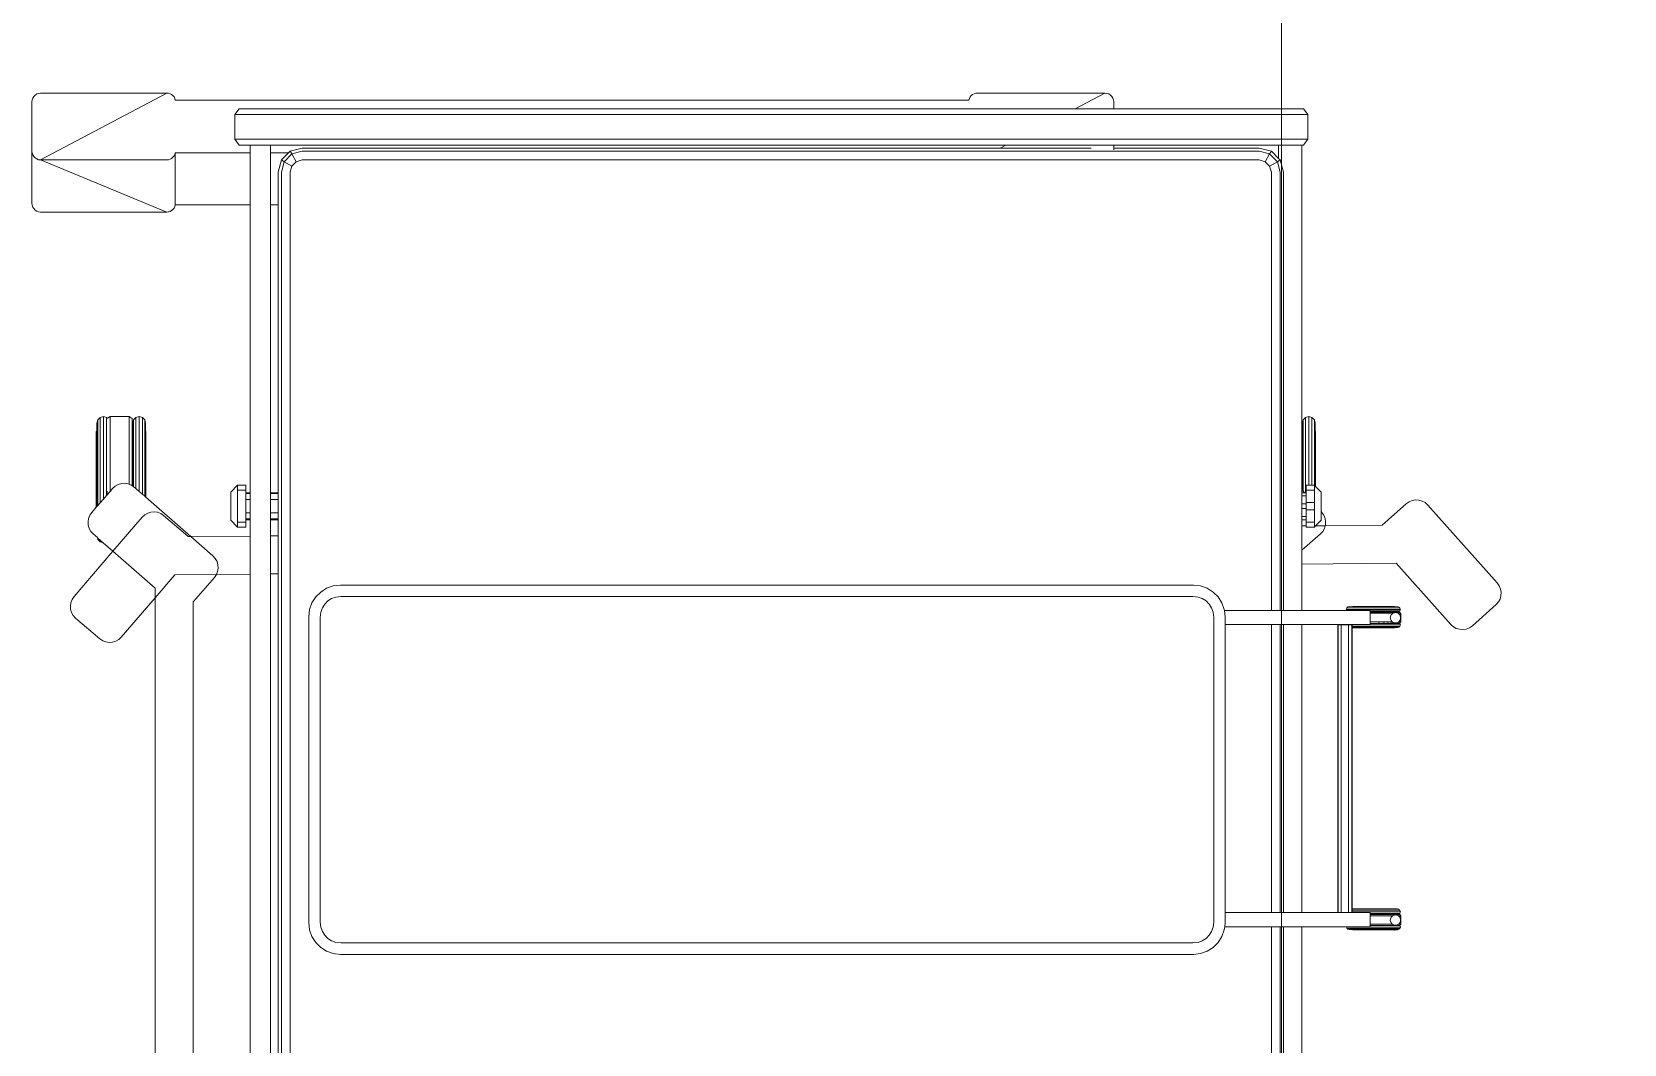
# Model space of a CAD drawing. Header units: millimetres. Extents: x -280308 to 6402717, y -14 to 2073074.
# Drawn here: x -18274 to -16678, y 408285 to 409300 of the extents above; entities that cross this region are included whole.
import ezdxf
from ezdxf.enums import TextEntityAlignment as Align

# ---------------------------------------------------------------- set-up
doc = ezdxf.new("R2010")
doc.units = ezdxf.units.MM
doc.linetypes.add('I02_HIDDEN', pattern=[6, 4, -2])
doc.layers.get('0').update_dxf_attribs({"lineweight": 0})
for name, color, linetype, lineweight in [('A-FURN-EQPM', 177, 'Continuous', 0), ('A-Z22-T-Anno_Text', 152, 'Continuous', 9), ('A-Z774-E-Hidden', 142, 'I02_HIDDEN', 0)]:
    doc.layers.add(name, color=color, linetype=linetype, lineweight=lineweight)
doc.styles.add('TGF_A', font='arial.ttf')

# ---------------------------------------------------------------- blocks, each defined once
blk = doc.blocks.new('A$C872eac23')
at = {"color": 0, "linetype": 'ByBlock', "lineweight": -2}
for p, q in [((-0.4909, -2.1111), (-0.4909, -0.0817)), ((-0.4821, -2.1111), (-0.4821, -0.0817)), ((0.5013, -0.0817), (0.5013, -1.3546)), ((0.5101, -0.0817), (0.5101, -1.3546)), ((0.5133, -0.0817), (0.5133, -1.3546)), ((-0.5224, -0.4326), (-0.5224, -1.7081)), ((-0.5019, -0.4326), (-0.5019, -1.7083)), ((-0.4941, -0.4326), (-0.4941, -1.7084)), ((-0.6176, -0.543), (-0.6176, -1.6843)), ((0.5317, -1.3546), (0.5317, -1.1233)), ((-0.5795, -1.2092), (-0.5795, -1.6803)), ((-0.4603, -1.3447), (-0.4566, -1.3388)), ((-0.4566, -1.3388), (-0.4516, -1.3338)), ((-0.4516, -1.3338), (-0.4457, -1.3301)), ((-0.4457, -1.3301), (-0.439, -1.3277)), ((-0.4406, -1.3405), (-0.4444, -1.3429)), ((-0.4364, -1.3389), (-0.4406, -1.3405)), ((-0.439, -1.3277), (-0.4317, -1.3268)), ((-0.431, -1.3383), (-0.4364, -1.3389)), ((-0.4317, -1.3268), (0.4231, -1.3268)), ((0.4225, -1.3383), (-0.431, -1.3383)), ((0.4278, -1.3389), (0.4225, -1.3383)), ((0.4231, -1.3268), (0.4304, -1.3277)), ((0.432, -1.3405), (0.4278, -1.3389)), ((0.4304, -1.3277), (0.4371, -1.3301)), ((0.4358, -1.3429), (0.432, -1.3405)), ((0.4371, -1.3301), (0.443, -1.3338)), ((0.443, -1.3338), (0.448, -1.3388)), ((0.448, -1.3388), (0.4517, -1.3447)), ((-0.4636, -1.3587), (-0.4627, -1.3514)), ((-0.4627, -1.3514), (-0.4603, -1.3447)), ((-0.4514, -1.354), (-0.4521, -1.3593)), ((-0.4499, -1.3498), (-0.4514, -1.354)), ((-0.4475, -1.346), (-0.4499, -1.3498)), ((-0.4444, -1.3429), (-0.4475, -1.346)), ((0.4389, -1.346), (0.4358, -1.3429)), ((0.4413, -1.3498), (0.4389, -1.346)), ((0.4429, -1.354), (0.4413, -1.3498)), ((0.4435, -1.3593), (0.4429, -1.354)), ((0.4517, -1.3447), (0.4541, -1.3514)), ((0.4545, -1.3546), (0.4541, -1.3514)), ((0.4545, -1.3546), (0.455, -1.3587)), ((0.5013, -1.3546), (0.4545, -1.3546)), ((0.5101, -1.3546), (0.5013, -1.3546)), ((0.5133, -1.3546), (0.5101, -1.3546)), ((0.5317, -1.3546), (0.5133, -1.3546)), ((0.5767, -1.3546), (0.5317, -1.3546)), ((0.577, -1.353), (0.5766, -1.3544)), ((0.5766, -1.3544), (0.5767, -1.3546)), ((0.5821, -1.3544), (0.5766, -1.3544)), ((0.582, -1.3546), (0.5767, -1.3546)), ((0.578, -1.352), (0.577, -1.353)), ((0.577, -1.353), (0.6302, -1.353)), ((0.5781, -1.352), (0.578, -1.352)), ((0.5793, -1.3517), (0.5781, -1.352)), ((0.5781, -1.352), (0.629, -1.352)), ((0.5828, -1.3517), (0.5793, -1.3517)), ((0.582, -1.3546), (0.5821, -1.3544)), ((0.5822, -1.3546), (0.582, -1.3546)), ((0.5821, -1.3544), (0.5822, -1.3544)), ((0.5822, -1.3544), (0.6306, -1.3543)), ((0.5822, -1.3544), (0.5822, -1.3546)), ((0.5822, -1.3546), (0.6005, -1.3546)), ((0.583, -1.3513), (0.5828, -1.3517)), ((0.5828, -1.3517), (0.6247, -1.3516)), ((0.6245, -1.3512), (0.583, -1.3513)), ((0.6005, -1.3546), (0.6005, -1.3557)), ((0.6005, -1.3557), (0.6005, -1.356)), ((0.6005, -1.3557), (0.6302, -1.3557)), ((0.6005, -1.356), (0.6005, -1.3572)), ((0.6085, -1.3559), (0.6099, -1.3559)), ((0.6129, -1.3559), (0.6149, -1.3559)), ((0.617, -1.3559), (0.6191, -1.3559)), ((0.6271, -1.3559), (0.6205, -1.3559)), ((0.6228, -1.357), (0.6237, -1.3565)), ((0.6237, -1.3565), (0.6247, -1.3562)), ((0.6247, -1.3516), (0.6245, -1.3512)), ((0.6247, -1.3516), (0.6277, -1.3516)), ((0.6247, -1.3562), (0.6257, -1.3561)), ((0.6257, -1.3561), (0.6267, -1.3562)), ((0.6257, -1.3561), (0.6257, -1.3561)), ((0.6267, -1.3562), (0.6277, -1.3565)), ((0.6287, -1.3559), (0.6275, -1.3559)), ((0.6277, -1.3516), (0.6278, -1.3516)), ((0.6277, -1.3516), (0.6277, -1.3516)), ((0.6277, -1.3565), (0.6286, -1.357)), ((0.6278, -1.3516), (0.629, -1.352)), ((0.629, -1.352), (0.6292, -1.352)), ((0.6291, -1.3559), (0.6297, -1.3559)), ((0.6292, -1.352), (0.6302, -1.353)), ((0.63, -1.3559), (0.6298, -1.3559)), ((0.6302, -1.3557), (0.63, -1.3559)), ((0.6301, -1.3559), (0.63, -1.3559)), ((0.631, -1.3572), (0.6301, -1.3559)), ((0.6302, -1.353), (0.6306, -1.3543)), ((0.6306, -1.3543), (0.6302, -1.3557)), ((-0.4636, -1.6652), (-0.4636, -1.3587)), ((-0.4521, -1.3593), (-0.4521, -1.6646)), ((0.4435, -1.6646), (0.4435, -1.3593)), ((0.455, -1.3587), (0.455, -1.3687)), ((0.455, -1.6575), (0.455, -1.3687)), ((0.455, -1.3687), (0.5013, -1.3687)), ((0.5013, -1.6575), (0.5013, -1.3687)), ((0.5013, -1.3687), (0.5101, -1.3687)), ((0.5101, -1.6575), (0.5101, -1.3687)), ((0.5101, -1.3687), (0.5133, -1.3687)), ((0.5133, -1.6575), (0.5133, -1.3687)), ((0.5133, -1.3687), (0.5317, -1.3687)), ((0.5317, -1.6575), (0.5317, -1.3687)), ((0.5317, -1.3687), (0.5679, -1.3687)), ((0.5679, -1.3687), (0.5679, -1.6573)), ((0.5679, -1.3687), (0.5683, -1.3687)), ((0.5683, -1.3687), (0.5683, -1.6573)), ((0.5714, -1.3687), (0.5683, -1.3687)), ((0.5714, -1.3687), (0.5714, -1.6573)), ((0.5714, -1.3687), (0.5786, -1.3687)), ((0.5786, -1.3687), (0.5786, -1.6573)), ((0.5786, -1.3687), (0.5818, -1.3687)), ((0.5818, -1.3687), (0.5818, -1.6573)), ((0.5818, -1.3687), (0.5822, -1.3687)), ((0.5822, -1.3697), (0.5822, -1.3687)), ((0.5822, -1.3687), (0.6005, -1.3687)), ((0.5822, -1.3697), (0.6306, -1.3696)), ((0.5822, -1.3711), (0.5822, -1.3697)), ((0.5822, -1.3711), (0.6302, -1.371)), ((0.5822, -1.3721), (0.5822, -1.3711)), ((0.5822, -1.3721), (0.6291, -1.372)), ((0.5822, -1.3724), (0.5822, -1.3721)), ((0.5822, -1.6547), (0.5822, -1.3724)), ((0.5822, -1.3724), (0.583, -1.3724)), ((0.583, -1.3724), (0.583, -1.3725)), ((0.6246, -1.3724), (0.583, -1.3724)), ((0.583, -1.3725), (0.6245, -1.3725)), ((0.6005, -1.3572), (0.6005, -1.3654)), ((0.6189, -1.3572), (0.6005, -1.3572)), ((0.6005, -1.3654), (0.6005, -1.3667)), ((0.6189, -1.3654), (0.6005, -1.3654)), ((0.6005, -1.3667), (0.6005, -1.3669)), ((0.6005, -1.3667), (0.6253, -1.3667)), ((0.6005, -1.3669), (0.6005, -1.3673)), ((0.6005, -1.3669), (0.6253, -1.3669)), ((0.6005, -1.3673), (0.629, -1.3672)), ((0.6005, -1.3673), (0.6005, -1.3683)), ((0.6005, -1.3683), (0.6302, -1.3682)), ((0.6005, -1.3683), (0.6005, -1.3687)), ((0.6189, -1.3572), (0.6227, -1.3571)), ((0.6228, -1.3655), (0.6189, -1.3654)), ((0.6205, -1.3613), (0.6206, -1.3603)), ((0.6206, -1.3623), (0.6205, -1.3613)), ((0.6206, -1.3603), (0.6209, -1.3593)), ((0.6209, -1.3633), (0.6206, -1.3623)), ((0.6209, -1.3593), (0.6214, -1.3584)), ((0.6214, -1.3642), (0.6209, -1.3633)), ((0.6214, -1.3584), (0.622, -1.3576)), ((0.6221, -1.3649), (0.6214, -1.3642)), ((0.622, -1.3576), (0.6227, -1.3571)), ((0.6228, -1.3655), (0.6221, -1.3649)), ((0.6227, -1.3571), (0.6228, -1.357)), ((0.6228, -1.3656), (0.6228, -1.3655)), ((0.6237, -1.3661), (0.6228, -1.3656)), ((0.6247, -1.3663), (0.6237, -1.3661)), ((0.6246, -1.3724), (0.6245, -1.3725)), ((0.6246, -1.3724), (0.6277, -1.3724)), ((0.6257, -1.3664), (0.6247, -1.3663)), ((0.6253, -1.3667), (0.6253, -1.3669)), ((0.6253, -1.3667), (0.6301, -1.3667)), ((0.6253, -1.3669), (0.6278, -1.3669)), ((0.6257, -1.3664), (0.6267, -1.3663)), ((0.6277, -1.3661), (0.6267, -1.3663)), ((0.6286, -1.3656), (0.6277, -1.3661)), ((0.6278, -1.3723), (0.6277, -1.3724)), ((0.6278, -1.3669), (0.629, -1.3672)), ((0.6279, -1.3724), (0.6278, -1.3723)), ((0.6291, -1.372), (0.6279, -1.3724)), ((0.6288, -1.3572), (0.6286, -1.357)), ((0.6286, -1.3656), (0.6289, -1.3654)), ((0.6288, -1.3654), (0.6286, -1.3656)), ((0.6288, -1.3572), (0.6289, -1.3572)), ((0.6288, -1.3572), (0.6293, -1.3576)), ((0.6294, -1.3649), (0.6288, -1.3654)), ((0.6288, -1.3654), (0.6289, -1.3654)), ((0.6289, -1.3572), (0.6293, -1.3576)), ((0.6289, -1.3572), (0.631, -1.3572)), ((0.6289, -1.3654), (0.6304, -1.3654)), ((0.629, -1.3672), (0.6292, -1.3672)), ((0.6291, -1.372), (0.6292, -1.372)), ((0.6292, -1.3672), (0.6302, -1.3682)), ((0.6302, -1.371), (0.6292, -1.372)), ((0.6293, -1.3576), (0.63, -1.3584)), ((0.63, -1.3641), (0.6294, -1.3649)), ((0.6305, -1.3593), (0.63, -1.3584)), ((0.6305, -1.3633), (0.63, -1.3641)), ((0.631, -1.3654), (0.6301, -1.3667)), ((0.6302, -1.3682), (0.6306, -1.3696)), ((0.6306, -1.3696), (0.6302, -1.371)), ((0.631, -1.3654), (0.6304, -1.3654)), ((0.6308, -1.3603), (0.6305, -1.3593)), ((0.6308, -1.3623), (0.6305, -1.3633)), ((0.6309, -1.3613), (0.6308, -1.3603)), ((0.6308, -1.3623), (0.6309, -1.3613)), ((0.631, -1.3572), (0.631, -1.3654)), ((-0.6972, -1.664), (-0.673, -1.6432)), ((-0.673, -1.6432), (-0.6701, -1.6413)), ((-0.6701, -1.6413), (-0.6669, -1.64)), ((-0.6669, -1.64), (-0.6636, -1.6396)), ((-0.6636, -1.6396), (-0.6602, -1.6398)), ((-0.6602, -1.6398), (-0.657, -1.6408)), ((-0.657, -1.6408), (-0.654, -1.6425)), ((-0.654, -1.6425), (-0.6514, -1.6449)), ((-0.6514, -1.6449), (-0.6176, -1.6843)), ((0.455, -1.6575), (0.455, -1.6652)), ((0.5013, -1.6575), (0.455, -1.6575)), ((0.5101, -1.6575), (0.5013, -1.6575)), ((0.5133, -1.6575), (0.5101, -1.6575)), ((0.5317, -1.6575), (0.5133, -1.6575)), ((0.5766, -1.6575), (0.5317, -1.6575)), ((0.5679, -1.6573), (0.5683, -1.6573)), ((0.5714, -1.6573), (0.5683, -1.6573)), ((0.5714, -1.6573), (0.5766, -1.6573)), ((0.5766, -1.6573), (0.5766, -1.6574)), ((0.5766, -1.6573), (0.5786, -1.6573)), ((0.5766, -1.6574), (0.5766, -1.6575)), ((0.5766, -1.6574), (0.5821, -1.6574)), ((0.5821, -1.6575), (0.5766, -1.6575)), ((0.5818, -1.6573), (0.5786, -1.6573)), ((0.5818, -1.6573), (0.5822, -1.6573)), ((0.5821, -1.6575), (0.5821, -1.6574)), ((0.5821, -1.6574), (0.5822, -1.6574)), ((0.5822, -1.6575), (0.5821, -1.6575)), ((0.5822, -1.655), (0.5822, -1.6547)), ((0.5822, -1.6547), (0.5828, -1.6547)), ((0.5822, -1.656), (0.5822, -1.655)), ((0.5822, -1.655), (0.629, -1.655)), ((0.5822, -1.6573), (0.5822, -1.656)), ((0.5822, -1.656), (0.6302, -1.656)), ((0.5822, -1.6574), (0.6306, -1.6573)), ((0.5822, -1.6574), (0.5822, -1.6575)), ((0.5822, -1.6575), (0.6005, -1.6575)), ((0.583, -1.6543), (0.5828, -1.6547)), ((0.5828, -1.6547), (0.6247, -1.6546)), ((0.6245, -1.6542), (0.583, -1.6543)), ((0.6005, -1.6575), (0.6005, -1.6587)), ((0.6005, -1.6587), (0.6005, -1.659)), ((0.6005, -1.6587), (0.6302, -1.6587)), ((0.6005, -1.659), (0.6005, -1.6602)), ((0.6085, -1.659), (0.6099, -1.659)), ((0.6129, -1.659), (0.6149, -1.659)), ((0.617, -1.6589), (0.6191, -1.6589)), ((0.6271, -1.6589), (0.6205, -1.6589)), ((0.6228, -1.66), (0.6237, -1.6595)), ((0.6237, -1.6595), (0.6247, -1.6592)), ((0.6247, -1.6546), (0.6245, -1.6542)), ((0.6247, -1.6546), (0.6277, -1.6546)), ((0.6247, -1.6592), (0.6257, -1.6591)), ((0.6257, -1.6591), (0.6267, -1.6592)), ((0.6257, -1.6591), (0.6257, -1.6591)), ((0.6263, -1.719), (0.6811, -1.6576)), ((0.6267, -1.6592), (0.6277, -1.6595)), ((0.6287, -1.6589), (0.6275, -1.6589)), ((0.6277, -1.6546), (0.6278, -1.6546)), ((0.6277, -1.6546), (0.6277, -1.6546)), ((0.6277, -1.6595), (0.6286, -1.66)), ((0.6278, -1.6546), (0.629, -1.655)), ((0.6292, -1.655), (0.629, -1.655)), ((0.6291, -1.6589), (0.6297, -1.6589)), ((0.6292, -1.655), (0.6302, -1.656)), ((0.63, -1.6589), (0.6298, -1.6589)), ((0.6302, -1.6587), (0.63, -1.6589)), ((0.6301, -1.6589), (0.63, -1.6589)), ((0.631, -1.6602), (0.6301, -1.6589)), ((0.6302, -1.656), (0.6306, -1.6573)), ((0.6306, -1.6573), (0.6302, -1.6587)), ((0.6811, -1.6576), (0.6837, -1.6552)), ((0.6837, -1.6552), (0.6867, -1.6536)), ((0.6867, -1.6536), (0.69, -1.6527)), ((0.69, -1.6527), (0.6933, -1.6525)), ((0.6933, -1.6525), (0.6967, -1.653)), ((0.6967, -1.653), (0.6999, -1.6543)), ((0.6999, -1.6543), (0.7028, -1.6563)), ((0.7028, -1.6563), (0.7265, -1.6775)), ((-0.7025, -1.6761), (-0.7023, -1.6728)), ((-0.7023, -1.6728), (-0.7013, -1.6695)), ((-0.7013, -1.6695), (-0.6996, -1.6665)), ((-0.6996, -1.6665), (-0.6972, -1.664)), ((-0.4627, -1.6725), (-0.4636, -1.6652)), ((-0.4603, -1.6793), (-0.4627, -1.6725)), ((-0.4521, -1.6646), (-0.4514, -1.6699)), ((-0.4514, -1.6699), (-0.4499, -1.6742)), ((-0.4499, -1.6742), (-0.4475, -1.6779)), ((0.4389, -1.6779), (0.4413, -1.6742)), ((0.4413, -1.6742), (0.4429, -1.6699)), ((0.4429, -1.6699), (0.4435, -1.6646)), ((0.4541, -1.6725), (0.4517, -1.6793)), ((0.4541, -1.6725), (0.4542, -1.6716)), ((0.455, -1.6652), (0.4542, -1.6716)), ((0.4542, -1.6716), (0.5013, -1.6716)), ((0.5013, -2.1111), (0.5013, -1.6716)), ((0.5013, -1.6716), (0.5101, -1.6716)), ((0.5101, -2.1111), (0.5101, -1.6716)), ((0.5101, -1.6716), (0.5133, -1.6716)), ((0.5133, -2.1111), (0.5133, -1.6716)), ((0.5133, -1.6716), (0.5317, -1.6716)), ((0.5317, -1.7181), (0.5317, -1.6716)), ((0.5769, -1.6716), (0.5317, -1.6716)), ((0.5769, -1.6716), (0.5766, -1.6727)), ((0.5766, -1.6727), (0.6306, -1.6726)), ((0.5766, -1.6727), (0.577, -1.6741)), ((0.5769, -1.6716), (0.6005, -1.6716)), ((0.577, -1.6741), (0.6302, -1.674)), ((0.577, -1.6741), (0.578, -1.6751)), ((0.5782, -1.6751), (0.578, -1.6751)), ((0.5782, -1.6751), (0.6291, -1.675)), ((0.5782, -1.6751), (0.5794, -1.6754)), ((0.5794, -1.6754), (0.583, -1.6754)), ((0.583, -1.6754), (0.583, -1.6756)), ((0.583, -1.6754), (0.6246, -1.6754)), ((0.583, -1.6756), (0.6245, -1.6755)), ((0.6005, -1.6602), (0.6005, -1.6685)), ((0.6189, -1.6602), (0.6005, -1.6602)), ((0.6189, -1.6684), (0.6005, -1.6685)), ((0.6005, -1.6685), (0.6005, -1.6697)), ((0.6005, -1.6697), (0.6005, -1.6699)), ((0.6005, -1.6697), (0.6253, -1.6697)), ((0.6005, -1.6699), (0.6005, -1.6703)), ((0.6005, -1.6699), (0.6253, -1.6699)), ((0.6005, -1.6703), (0.6005, -1.6713)), ((0.6005, -1.6703), (0.629, -1.6703)), ((0.6005, -1.6713), (0.6005, -1.6716)), ((0.6005, -1.6713), (0.6302, -1.6713)), ((0.6189, -1.6602), (0.6227, -1.6601)), ((0.6228, -1.6685), (0.6189, -1.6684)), ((0.6205, -1.6643), (0.6206, -1.6633)), ((0.6206, -1.6653), (0.6205, -1.6643)), ((0.6206, -1.6633), (0.6209, -1.6623)), ((0.6209, -1.6663), (0.6206, -1.6653)), ((0.6209, -1.6623), (0.6214, -1.6614)), ((0.6214, -1.6672), (0.6209, -1.6663)), ((0.6214, -1.6614), (0.622, -1.6606)), ((0.6221, -1.668), (0.6214, -1.6672)), ((0.622, -1.6606), (0.6227, -1.6601)), ((0.6228, -1.6685), (0.6221, -1.668)), ((0.6227, -1.6601), (0.6228, -1.66)), ((0.6228, -1.6686), (0.6228, -1.6685)), ((0.6237, -1.6691), (0.6228, -1.6686)), ((0.6247, -1.6694), (0.6237, -1.6691)), ((0.6246, -1.6754), (0.6245, -1.6755)), ((0.6246, -1.6754), (0.6279, -1.6754)), ((0.6257, -1.6695), (0.6247, -1.6694)), ((0.6253, -1.6697), (0.6253, -1.6699)), ((0.6253, -1.6697), (0.6301, -1.6697)), ((0.6253, -1.6699), (0.6277, -1.6699)), ((0.6257, -1.6695), (0.6267, -1.6694)), ((0.6277, -1.6691), (0.6267, -1.6694)), ((0.6286, -1.6686), (0.6277, -1.6691)), ((0.6278, -1.6699), (0.6277, -1.6699)), ((0.6278, -1.6699), (0.6278, -1.6699)), ((0.6278, -1.6699), (0.629, -1.6703)), ((0.6291, -1.675), (0.6279, -1.6754)), ((0.6288, -1.6602), (0.6286, -1.66)), ((0.6286, -1.6686), (0.6289, -1.6684)), ((0.6288, -1.6684), (0.6286, -1.6686)), ((0.6288, -1.6602), (0.6289, -1.6602)), ((0.6288, -1.6602), (0.6293, -1.6606)), ((0.6294, -1.6679), (0.6288, -1.6684)), ((0.6288, -1.6684), (0.6289, -1.6684)), ((0.6289, -1.6602), (0.6293, -1.6606)), ((0.6289, -1.6602), (0.631, -1.6602)), ((0.6289, -1.6684), (0.6304, -1.6684)), ((0.629, -1.6703), (0.6292, -1.6703)), ((0.6292, -1.675), (0.6291, -1.675)), ((0.6292, -1.6703), (0.6302, -1.6713)), ((0.6302, -1.674), (0.6292, -1.675)), ((0.6293, -1.6606), (0.63, -1.6614)), ((0.63, -1.6672), (0.6294, -1.6679)), ((0.6305, -1.6623), (0.63, -1.6614)), ((0.6305, -1.6663), (0.63, -1.6672)), ((0.631, -1.6684), (0.6301, -1.6697)), ((0.6302, -1.6713), (0.6306, -1.6726)), ((0.6306, -1.6726), (0.6302, -1.674)), ((0.631, -1.6684), (0.6304, -1.6684)), ((0.6308, -1.6633), (0.6305, -1.6623)), ((0.6308, -1.6653), (0.6305, -1.6663)), ((0.6309, -1.6643), (0.6308, -1.6633)), ((0.6308, -1.6653), (0.6309, -1.6643)), ((0.631, -1.6602), (0.631, -1.6684)), ((-0.702, -1.6794), (-0.7025, -1.6761)), ((-0.7008, -1.6827), (-0.702, -1.6794)), ((-0.6988, -1.6856), (-0.7008, -1.6827)), ((-0.6598, -1.731), (-0.6988, -1.6856)), ((-0.6176, -1.6843), (-0.5978, -1.7074)), ((-0.6176, -1.6941), (-0.6176, -1.6843)), ((-0.5795, -1.6803), (-0.5794, -1.6804)), ((-0.5794, -1.6804), (-0.5793, -1.6805)), ((-0.5794, -1.6804), (-0.5794, -1.6804)), ((-0.5793, -1.6805), (-0.5792, -1.6806)), ((-0.5792, -1.6806), (-0.5791, -1.6807)), ((-0.5792, -1.6806), (-0.5792, -1.6806)), ((-0.5791, -1.6807), (-0.5581, -1.7047)), ((-0.5791, -1.6807), (-0.5791, -1.6807)), ((-0.4566, -1.6852), (-0.4603, -1.6793)), ((-0.4516, -1.6901), (-0.4566, -1.6852)), ((-0.4457, -1.6939), (-0.4516, -1.6901)), ((-0.4475, -1.6779), (-0.4444, -1.6811)), ((-0.4444, -1.6811), (-0.4406, -1.6835)), ((-0.4406, -1.6835), (-0.4364, -1.685)), ((-0.4364, -1.685), (-0.431, -1.6856)), ((-0.431, -1.6856), (0.4225, -1.6856)), ((0.4225, -1.6856), (0.4278, -1.685)), ((0.4278, -1.685), (0.432, -1.6835)), ((0.432, -1.6835), (0.4358, -1.6811)), ((0.4358, -1.6811), (0.4389, -1.6779)), ((0.443, -1.6901), (0.4371, -1.6939)), ((0.448, -1.6852), (0.443, -1.6901)), ((0.4517, -1.6793), (0.448, -1.6852)), ((0.7265, -1.6775), (0.7288, -1.6801)), ((0.7288, -1.6801), (0.7305, -1.6831)), ((0.7305, -1.6831), (0.7314, -1.6864)), ((0.7316, -1.6898), (0.7311, -1.6931)), ((0.7314, -1.6864), (0.7316, -1.6898)), ((-0.6598, -1.731), (-0.6176, -1.6941)), ((-0.5978, -1.7074), (-0.556, -1.7078)), ((-0.5581, -1.7047), (-0.5561, -1.7076)), ((-0.5561, -1.7076), (-0.556, -1.7078)), ((-0.439, -1.6963), (-0.4457, -1.6939)), ((-0.4317, -1.6971), (-0.439, -1.6963)), ((0.4231, -1.6971), (-0.4317, -1.6971)), ((0.4304, -1.6963), (0.4231, -1.6971)), ((0.4371, -1.6939), (0.4304, -1.6963)), ((0.7277, -1.6992), (0.658, -1.7773)), ((0.7298, -1.6963), (0.7277, -1.6992)), ((0.7311, -1.6931), (0.7298, -1.6963)), ((-0.5555, -1.7207), (-0.5572, -1.7237)), ((-0.5224, -1.7081), (-0.556, -1.7078)), ((-0.556, -1.7078), (-0.5549, -1.7108)), ((-0.5546, -1.7175), (-0.5555, -1.7207)), ((-0.5549, -1.7108), (-0.5544, -1.7141)), ((-0.5544, -1.7141), (-0.5546, -1.7175)), ((-0.5224, -1.7081), (-0.5224, -1.7462)), ((-0.5019, -1.7083), (-0.4941, -1.7084)), ((-0.5019, -1.7083), (-0.5019, -1.7464)), ((-0.4941, -1.7084), (-0.4941, -1.7465)), ((0.5317, -1.7181), (0.6263, -1.719)), ((0.5317, -1.7319), (0.5317, -1.7181)), ((-0.6726, -1.7403), (-0.6695, -1.7395)), ((-0.6726, -1.7421), (-0.6695, -1.7395)), ((-0.6695, -1.7395), (-0.6598, -1.731)), ((-0.6306, -1.7651), (-0.6598, -1.731)), ((-0.5596, -1.7263), (-0.5817, -1.7456)), ((-0.5572, -1.7237), (-0.5596, -1.7263)), ((0.5317, -1.7319), (0.5504, -1.7483)), ((0.5317, -1.7563), (0.5317, -1.7319)), ((-0.6846, -1.7571), (-0.6836, -1.7539)), ((-0.6836, -1.7539), (-0.6819, -1.7509)), ((-0.6819, -1.7509), (-0.6796, -1.7483)), ((-0.6796, -1.7483), (-0.6754, -1.7447)), ((-0.6754, -1.7447), (-0.6749, -1.7426)), ((-0.6754, -1.7447), (-0.6749, -1.7442)), ((-0.6749, -1.7426), (-0.6726, -1.7403)), ((-0.6749, -1.7442), (-0.6726, -1.7421)), ((-0.6749, -1.7426), (-0.6749, -1.7442)), ((-0.6726, -1.7403), (-0.6726, -1.7421)), ((-0.5817, -1.7456), (-0.6268, -1.7851)), ((-0.5848, -1.746), (-0.609, -1.7667)), ((-0.5847, -1.7459), (-0.5848, -1.746)), ((-0.5848, -1.746), (-0.5848, -1.746)), ((-0.5846, -1.7458), (-0.5847, -1.7459)), ((-0.5847, -1.7459), (-0.5847, -1.7459)), ((-0.5845, -1.7457), (-0.5846, -1.7458)), ((-0.5844, -1.7456), (-0.5845, -1.7457)), ((-0.5845, -1.7457), (-0.5845, -1.7457)), ((-0.5817, -1.7456), (-0.5844, -1.7456)), ((-0.5817, -1.7456), (-0.5224, -1.7462)), ((-0.5348, -1.7551), (-0.5416, -1.762)), ((-0.5267, -1.7551), (-0.5348, -1.7551)), ((-0.5348, -1.7551), (-0.5348, -1.76)), ((-0.5267, -1.7551), (-0.5267, -1.76)), ((-0.5224, -1.7462), (-0.5224, -1.7626)), ((-0.5019, -1.7464), (-0.4941, -1.7465)), ((-0.5019, -1.7464), (-0.5019, -1.7626)), ((-0.4941, -1.7465), (-0.4941, -1.7626)), ((0.5444, -1.7551), (0.5363, -1.7551)), ((0.5363, -1.7563), (0.5363, -1.7551)), ((0.5456, -1.7564), (0.5444, -1.7551)), ((0.5444, -1.7551), (0.5444, -1.76)), ((0.5504, -1.7483), (0.5528, -1.7509)), ((0.5528, -1.7509), (0.5545, -1.7539)), ((0.5545, -1.7539), (0.5552, -1.7565)), ((-0.6848, -1.7605), (-0.6846, -1.7571)), ((-0.6843, -1.7638), (-0.6848, -1.7605)), ((-0.683, -1.767), (-0.6843, -1.7638)), ((-0.681, -1.7699), (-0.683, -1.767)), ((-0.6766, -1.775), (-0.681, -1.7699)), ((-0.628, -1.7675), (-0.6306, -1.7651)), ((-0.625, -1.7692), (-0.628, -1.7675)), ((-0.6218, -1.7702), (-0.625, -1.7692)), ((-0.6185, -1.7704), (-0.6218, -1.7702)), ((-0.6151, -1.77), (-0.6185, -1.7704)), ((-0.6119, -1.7687), (-0.6151, -1.77)), ((-0.609, -1.7667), (-0.6119, -1.7687)), ((-0.5416, -1.762), (-0.5416, -1.7903)), ((-0.5267, -1.76), (-0.5348, -1.76)), ((-0.5348, -1.76), (-0.5348, -1.7922)), ((-0.5267, -1.7626), (-0.5267, -1.76)), ((-0.5224, -1.7626), (-0.5267, -1.7626)), ((-0.5267, -1.7626), (-0.5267, -1.7634)), ((-0.5267, -1.7634), (-0.5224, -1.7634)), ((-0.5267, -1.7694), (-0.5267, -1.7634)), ((-0.5224, -1.7694), (-0.5267, -1.7694)), ((-0.5267, -1.7694), (-0.5267, -1.7829)), ((-0.5224, -1.7626), (-0.5224, -1.7634)), ((-0.5224, -1.7634), (-0.5224, -1.7694)), ((-0.5224, -1.7694), (-0.5224, -1.7829)), ((-0.4941, -1.7626), (-0.5019, -1.7626)), ((-0.5019, -1.7634), (-0.5019, -1.7626)), ((-0.5019, -1.7634), (-0.4941, -1.7634)), ((-0.5019, -1.7694), (-0.5019, -1.7634)), ((-0.4941, -1.7694), (-0.5019, -1.7694)), ((-0.5019, -1.7829), (-0.5019, -1.7694)), ((-0.4941, -1.7626), (-0.4941, -1.7634)), ((-0.4941, -1.7634), (-0.4941, -1.7694)), ((-0.4941, -1.7694), (-0.4941, -1.7829)), ((0.5363, -1.7563), (0.5317, -1.7563)), ((0.5317, -1.7626), (0.5317, -1.7563)), ((0.5363, -1.7626), (0.5317, -1.7626)), ((0.5317, -1.7658), (0.5317, -1.7626)), ((0.5317, -1.7658), (0.5363, -1.7658)), ((0.5317, -1.7738), (0.5317, -1.7658)), ((0.5363, -1.76), (0.5363, -1.7563)), ((0.5363, -1.76), (0.5363, -1.7626)), ((0.5363, -1.76), (0.5444, -1.76)), ((0.5363, -1.7626), (0.5363, -1.7658)), ((0.5363, -1.7725), (0.5363, -1.7658)), ((0.5444, -1.76), (0.5444, -1.7725)), ((0.5511, -1.762), (0.5456, -1.7564)), ((0.5552, -1.7565), (0.5456, -1.7564)), ((0.5511, -1.7708), (0.5511, -1.762)), ((0.5519, -1.7699), (0.5511, -1.7708)), ((0.5511, -1.7903), (0.5511, -1.7708)), ((0.5539, -1.767), (0.5519, -1.7699)), ((0.5551, -1.7638), (0.5539, -1.767)), ((0.5556, -1.7605), (0.5551, -1.7638)), ((0.5552, -1.7565), (0.6122, -1.757)), ((0.5552, -1.7565), (0.5554, -1.7571)), ((0.5554, -1.7571), (0.5556, -1.7605)), ((0.6122, -1.757), (0.6126, -1.7574)), ((0.6364, -1.7786), (0.6126, -1.7574)), ((-0.6758, -1.7759), (-0.6766, -1.775)), ((-0.6766, -1.775), (-0.6766, -1.851)), ((-0.6749, -1.7769), (-0.6758, -1.7759)), ((-0.6758, -1.8514), (-0.6758, -1.7759)), ((-0.6726, -1.7796), (-0.6749, -1.7769)), ((-0.6749, -1.8627), (-0.6749, -1.7769)), ((-0.6693, -1.7833), (-0.6726, -1.7796)), ((-0.6726, -1.8651), (-0.6726, -1.7796)), ((-0.6661, -1.7869), (-0.6693, -1.7833)), ((-0.6693, -1.7833), (-0.6693, -1.866)), ((-0.6656, -1.7875), (-0.6661, -1.7869)), ((-0.6661, -1.7869), (-0.6661, -1.8651)), ((-0.6279, -1.7861), (-0.6303, -1.7882)), ((-0.6271, -1.7854), (-0.6279, -1.7861)), ((-0.6279, -1.7861), (-0.6279, -1.8627)), ((-0.6268, -1.7851), (-0.6271, -1.7854)), ((-0.6271, -1.7854), (-0.6271, -1.8511)), ((-0.6268, -1.851), (-0.6268, -1.7851)), ((-0.5224, -1.7829), (-0.5267, -1.7829)), ((-0.5267, -1.7829), (-0.5267, -1.7888)), ((-0.5224, -1.7829), (-0.5224, -1.7888)), ((-0.4941, -1.7829), (-0.5019, -1.7829)), ((-0.5019, -1.7888), (-0.5019, -1.7829)), ((-0.4941, -1.7829), (-0.4941, -1.7888)), ((0.5317, -1.7738), (0.5363, -1.7738)), ((0.5317, -1.7785), (0.5317, -1.7738)), ((0.5317, -1.7785), (0.5363, -1.7785)), ((0.5317, -1.7865), (0.5317, -1.7785)), ((0.5317, -1.7865), (0.5363, -1.7865)), ((0.5317, -1.7896), (0.5317, -1.7865)), ((0.5363, -1.7725), (0.5444, -1.7725)), ((0.5363, -1.7738), (0.5363, -1.7725)), ((0.5363, -1.7785), (0.5363, -1.7738)), ((0.5363, -1.7798), (0.5363, -1.7785)), ((0.5363, -1.7798), (0.5444, -1.7798)), ((0.5363, -1.7865), (0.5363, -1.7798)), ((0.5363, -1.7865), (0.5363, -1.7896)), ((0.5444, -1.7798), (0.5444, -1.7725)), ((0.5444, -1.7798), (0.5444, -1.7922)), ((0.6393, -1.7806), (0.6364, -1.7786)), ((0.6424, -1.7819), (0.6393, -1.7806)), ((0.6458, -1.7825), (0.6424, -1.7819)), ((0.6491, -1.7823), (0.6458, -1.7825)), ((0.6524, -1.7813), (0.6491, -1.7823)), ((0.6554, -1.7797), (0.6524, -1.7813)), ((0.658, -1.7773), (0.6554, -1.7797)), ((-0.6627, -1.7909), (-0.6656, -1.7875)), ((-0.6656, -1.7912), (-0.6656, -1.7878)), ((-0.6601, -1.7938), (-0.6627, -1.7909)), ((-0.6627, -1.7909), (-0.6627, -1.8661)), ((-0.6575, -1.7962), (-0.6601, -1.7938)), ((-0.6545, -1.7979), (-0.6575, -1.7962)), ((-0.6512, -1.7988), (-0.6545, -1.7979)), ((-0.6479, -1.7991), (-0.6512, -1.7988)), ((-0.6445, -1.7986), (-0.6479, -1.7991)), ((-0.6434, -1.7981), (-0.6445, -1.7986)), ((-0.6414, -1.7973), (-0.6434, -1.7981)), ((-0.6434, -1.7981), (-0.6434, -1.8661)), ((-0.6404, -1.7967), (-0.6414, -1.7973)), ((-0.6399, -1.7963), (-0.6404, -1.7967)), ((-0.6404, -1.8528), (-0.6404, -1.7967)), ((-0.6391, -1.7957), (-0.6399, -1.7963)), ((-0.6399, -1.8528), (-0.6399, -1.7963)), ((-0.6384, -1.7953), (-0.6391, -1.7957)), ((-0.6391, -1.8627), (-0.6391, -1.7957)), ((-0.6367, -1.7938), (-0.6384, -1.7953)), ((-0.6335, -1.791), (-0.6367, -1.7938)), ((-0.6367, -1.8651), (-0.6367, -1.7938)), ((-0.6303, -1.7882), (-0.6335, -1.791)), ((-0.6335, -1.791), (-0.6335, -1.866)), ((-0.6303, -1.7882), (-0.6303, -1.8651)), ((-0.5348, -1.7971), (-0.5416, -1.7903)), ((-0.5267, -1.7922), (-0.5348, -1.7922)), ((-0.5348, -1.7971), (-0.5348, -1.7922)), ((-0.5267, -1.7971), (-0.5348, -1.7971)), ((-0.5224, -1.7888), (-0.5267, -1.7888)), ((-0.5267, -1.7888), (-0.5267, -1.7896)), ((-0.5224, -1.7896), (-0.5267, -1.7896)), ((-0.5267, -1.7922), (-0.5267, -1.7896)), ((-0.5267, -1.7922), (-0.5267, -1.7971)), ((-0.5224, -1.7888), (-0.5224, -1.7896)), ((-0.5224, -1.7896), (-0.5224, -2.0781)), ((-0.4941, -1.7888), (-0.5019, -1.7888)), ((-0.5019, -1.7896), (-0.5019, -1.7888)), ((-0.4941, -1.7896), (-0.5019, -1.7896)), ((-0.5019, -1.7896), (-0.5019, -2.0781)), ((-0.4941, -1.7888), (-0.4941, -1.7896)), ((-0.4941, -1.7896), (-0.4941, -2.0781)), ((0.5317, -1.7896), (0.5346, -1.7896)), ((0.5317, -1.7929), (0.5317, -1.7896)), ((0.5319, -1.7928), (0.5317, -1.7929)), ((0.5317, -1.7929), (0.5317, -1.8641)), ((0.5324, -1.7922), (0.5319, -1.7928)), ((0.5319, -1.8528), (0.5319, -1.7928)), ((0.5333, -1.7912), (0.5324, -1.7922)), ((0.5324, -1.7922), (0.5324, -1.8528)), ((0.5346, -1.7896), (0.5333, -1.7912)), ((0.5333, -1.7912), (0.5333, -1.8627)), ((0.5346, -1.7896), (0.5356, -1.7896)), ((0.5356, -1.7896), (0.5363, -1.7896)), ((0.5356, -1.7896), (0.5356, -1.8651)), ((0.5363, -1.7896), (0.5363, -1.7922)), ((0.5363, -1.7922), (0.5444, -1.7922)), ((0.5363, -1.7922), (0.5363, -1.7971)), ((0.5363, -1.7971), (0.5388, -1.7971)), ((0.5388, -1.7971), (0.542, -1.7971)), ((0.5388, -1.866), (0.5388, -1.7971)), ((0.542, -1.7971), (0.5444, -1.7971)), ((0.542, -1.8651), (0.542, -1.7971)), ((0.5444, -1.7959), (0.5444, -1.7922)), ((0.5444, -1.7971), (0.5444, -1.7959)), ((0.5444, -1.7971), (0.5452, -1.7962)), ((0.5444, -1.7971), (0.5444, -1.7971)), ((0.5444, -1.7971), (0.5444, -1.8027)), ((0.5444, -1.8627), (0.5444, -1.8027)), ((0.5452, -1.7962), (0.5455, -1.7959)), ((0.5452, -1.7962), (0.5452, -1.8511)), ((0.5455, -1.7959), (0.5511, -1.7903)), ((0.5455, -1.851), (0.5455, -1.7959)), ((-0.6766, -1.851), (-0.6758, -1.8514)), ((-0.6758, -1.8595), (-0.6758, -1.8514)), ((-0.6271, -1.8511), (-0.6268, -1.851)), ((-0.6271, -1.8511), (-0.6271, -1.8595)), ((0.5452, -1.8511), (0.5455, -1.851)), ((0.5452, -1.8511), (0.5452, -1.8595)), ((-0.6758, -1.8595), (-0.6749, -1.8627)), ((-0.6749, -1.8627), (-0.6726, -1.8651)), ((-0.6726, -1.8651), (-0.6693, -1.866)), ((-0.6693, -1.866), (-0.6661, -1.8651)), ((-0.6661, -1.8651), (-0.6653, -1.8643)), ((-0.6654, -1.8642), (-0.6653, -1.8643)), ((-0.6653, -1.8643), (-0.6627, -1.8661)), ((-0.6627, -1.8661), (-0.6434, -1.8661)), ((-0.6434, -1.8661), (-0.6404, -1.864)), ((-0.6404, -1.8528), (-0.6399, -1.8528)), ((-0.6404, -1.864), (-0.6404, -1.8528)), ((-0.6399, -1.8595), (-0.6399, -1.8528)), ((-0.6399, -1.8595), (-0.6391, -1.8627)), ((-0.6391, -1.8627), (-0.6367, -1.8651)), ((-0.6367, -1.8651), (-0.6335, -1.866)), ((-0.6335, -1.866), (-0.6303, -1.8651)), ((-0.6303, -1.8651), (-0.6279, -1.8627)), ((-0.6279, -1.8627), (-0.6271, -1.8595)), ((0.5317, -1.8641), (0.5319, -1.864)), ((0.5317, -1.8641), (0.5317, -2.1382)), ((0.5319, -1.8528), (0.5324, -1.8528)), ((0.5319, -1.864), (0.5319, -1.8528)), ((0.5324, -1.8595), (0.5324, -1.8528)), ((0.5324, -1.8595), (0.5333, -1.8627)), ((0.5333, -1.8627), (0.5356, -1.8651)), ((0.5356, -1.8651), (0.5388, -1.866)), ((0.5388, -1.866), (0.542, -1.8651)), ((0.542, -1.8651), (0.5444, -1.8627)), ((0.5444, -1.8627), (0.5452, -1.8595)), ((-0.7392, -2.0744), (-0.7402, -2.076)), ((-0.7378, -2.073), (-0.7392, -2.0744)), ((-0.7362, -2.0719), (-0.7378, -2.073)), ((-0.7343, -2.0713), (-0.7362, -2.0719)), ((-0.7323, -2.071), (-0.7343, -2.0713)), ((-0.6059, -2.071), (-0.7323, -2.1233)), ((-0.6059, -2.071), (-0.7323, -2.071)), ((-0.6042, -2.0712), (-0.6059, -2.071)), ((-0.6025, -2.0717), (-0.6042, -2.0712)), ((-0.601, -2.0725), (-0.6025, -2.0717)), ((-0.5997, -2.0736), (-0.601, -2.0725)), ((-0.5986, -2.0749), (-0.5997, -2.0736)), ((-0.7409, -2.0779), (-0.7411, -2.0799)), ((-0.7411, -2.0799), (-0.7411, -2.1321)), ((-0.7402, -2.076), (-0.7409, -2.0779)), ((-0.5978, -2.0764), (-0.5986, -2.0749)), ((-0.5973, -2.0781), (-0.5978, -2.0764)), ((-0.5973, -2.1303), (-0.5973, -2.0781)), ((-0.5224, -2.0781), (-0.5973, -2.0781)), ((-0.5224, -2.0781), (-0.5224, -2.1303)), ((-0.4941, -2.0781), (-0.5019, -2.0781)), ((-0.5019, -2.1303), (-0.5019, -2.0781)), ((-0.4941, -2.1111), (-0.4941, -2.0781)), ((-0.4941, -2.1111), (-0.4909, -2.1232)), ((-0.4909, -2.1111), (-0.4881, -2.1215)), ((-0.4909, -2.1232), (-0.4881, -2.1215)), ((-0.4881, -2.1215), (-0.4805, -2.1171)), ((-0.4881, -2.1215), (-0.4805, -2.1292)), ((-0.4821, -2.1111), (-0.4805, -2.1171)), ((-0.4805, -2.1171), (-0.476, -2.1215)), ((-0.4805, -2.1292), (-0.476, -2.1215)), ((-0.476, -2.1215), (-0.47, -2.1232)), ((0.4892, -2.1232), (0.4952, -2.1215)), ((0.4952, -2.1215), (0.4996, -2.1171)), ((0.4996, -2.1292), (0.4952, -2.1215)), ((0.4996, -2.1171), (0.5013, -2.1111)), ((0.5073, -2.1215), (0.4996, -2.1171)), ((0.4996, -2.1292), (0.5073, -2.1215)), ((0.5073, -2.1215), (0.5101, -2.1111)), ((0.5101, -2.1232), (0.5073, -2.1215)), ((0.5101, -2.1232), (0.5133, -2.1111)), ((-0.7411, -2.1321), (-0.7409, -2.1301)), ((-0.7411, -2.1814), (-0.7411, -2.1321)), ((-0.7409, -2.1301), (-0.7402, -2.1283)), ((-0.7402, -2.1283), (-0.7392, -2.1266)), ((-0.7392, -2.1266), (-0.7378, -2.1252)), ((-0.7378, -2.1252), (-0.7362, -2.1242)), ((-0.7362, -2.1242), (-0.7343, -2.1235)), ((-0.7343, -2.1235), (-0.7323, -2.1233)), ((-0.7323, -2.1233), (-0.6059, -2.1233)), ((-0.6059, -2.1903), (-0.7323, -2.1233)), ((-0.6059, -2.1233), (-0.6042, -2.1235)), ((-0.6042, -2.1235), (-0.6025, -2.124)), ((-0.6025, -2.124), (-0.601, -2.1248)), ((-0.601, -2.1248), (-0.5997, -2.1259)), ((-0.5997, -2.1259), (-0.5986, -2.1272)), ((-0.5986, -2.1272), (-0.5978, -2.1287)), ((-0.5978, -2.1287), (-0.5973, -2.1303)), ((-0.5973, -2.1303), (-0.5224, -2.1303)), ((-0.5378, -2.1439), (-0.5333, -2.1382)), ((-0.5333, -2.1382), (-0.5224, -2.1382)), ((-0.5224, -2.1303), (-0.5224, -2.1382)), ((-0.5224, -2.1382), (-0.5019, -2.1382)), ((-0.5019, -2.1303), (-0.4837, -2.1303)), ((-0.5019, -2.1382), (-0.5019, -2.1303)), ((-0.5019, -2.1382), (0.2351, -2.1382)), ((-0.4909, -2.1232), (-0.4837, -2.1303)), ((-0.4837, -2.1303), (-0.4821, -2.132)), ((-0.4821, -2.132), (-0.4805, -2.1292)), ((-0.4821, -2.132), (-0.47, -2.1352)), ((-0.4805, -2.1292), (-0.47, -2.132)), ((-0.47, -2.1232), (0.4892, -2.1232)), ((-0.47, -2.132), (0.4892, -2.132)), ((-0.47, -2.1352), (0.2295, -2.1352)), ((0.2351, -2.1382), (0.2295, -2.1352)), ((0.2295, -2.1352), (0.3208, -2.1352)), ((0.2351, -2.1382), (0.3433, -2.1382)), ((0.3433, -2.1333), (0.3433, -2.1352)), ((0.3433, -2.1352), (0.4892, -2.1352)), ((0.3433, -2.1352), (0.3433, -2.1382)), ((0.3433, -2.1382), (0.5084, -2.1382)), ((0.4892, -2.132), (0.4996, -2.1292)), ((0.4892, -2.1352), (0.5013, -2.132)), ((0.5013, -2.132), (0.4996, -2.1292)), ((0.5013, -2.132), (0.5084, -2.1248)), ((0.5084, -2.1248), (0.5101, -2.1232)), ((0.5084, -2.1248), (0.5084, -2.1382)), ((0.5084, -2.1382), (0.5317, -2.1382)), ((0.5335, -2.1382), (0.5317, -2.1382)), ((0.538, -2.1439), (0.5335, -2.1382)), ((-0.5378, -2.1439), (-0.5378, -2.1688)), ((-0.5378, -2.1439), (0.538, -2.1439)), ((0.538, -2.1688), (0.538, -2.1439)), ((-0.5378, -2.1688), (-0.5333, -2.1746)), ((-0.5378, -2.1688), (0.538, -2.1688)), ((0.5335, -2.1746), (0.538, -2.1688)), ((-0.7409, -2.1835), (-0.7411, -2.1814)), ((-0.7402, -2.1853), (-0.7409, -2.1835)), ((-0.7392, -2.187), (-0.7402, -2.1853)), ((-0.5986, -2.1864), (-0.5997, -2.1877)), ((-0.5978, -2.1849), (-0.5986, -2.1864)), ((-0.5973, -2.1833), (-0.5978, -2.1849)), ((0.1981, -2.1832), (-0.5973, -2.1833)), ((-0.5333, -2.1746), (0.3045, -2.1746)), ((0.1986, -2.1849), (0.1981, -2.1832)), ((0.1995, -2.1864), (0.1986, -2.1849)), ((0.2005, -2.1877), (0.1995, -2.1864)), ((0.3344, -2.1903), (0.3045, -2.1746)), ((0.3045, -2.1746), (0.3433, -2.1746)), ((0.3424, -2.1853), (0.3414, -2.187)), ((0.3431, -2.1835), (0.3424, -2.1853)), ((0.3433, -2.1814), (0.3431, -2.1835)), ((0.3433, -2.1746), (0.3433, -2.1814)), ((0.3433, -2.1746), (0.5335, -2.1746)), ((-0.7378, -2.1883), (-0.7392, -2.187)), ((-0.7362, -2.1894), (-0.7378, -2.1883)), ((-0.7343, -2.19), (-0.7362, -2.1894)), ((-0.7323, -2.1903), (-0.7343, -2.19)), ((-0.6059, -2.1903), (-0.7323, -2.1903)), ((-0.6042, -2.1901), (-0.6059, -2.1903)), ((-0.6025, -2.1896), (-0.6042, -2.1901)), ((-0.601, -2.1888), (-0.6025, -2.1896)), ((-0.5997, -2.1877), (-0.601, -2.1888)), ((0.2018, -2.1888), (0.2005, -2.1877)), ((0.2033, -2.1896), (0.2018, -2.1888)), ((0.205, -2.1901), (0.2033, -2.1896)), ((0.2068, -2.1903), (0.205, -2.1901)), ((0.3344, -2.1903), (0.2068, -2.1903)), ((0.3365, -2.19), (0.3344, -2.1903)), ((0.3383, -2.1894), (0.3365, -2.19)), ((0.34, -2.1883), (0.3383, -2.1894)), ((0.3414, -2.187), (0.34, -2.1883))]:
    blk.add_line(p, q, dxfattribs=at)
blk = doc.blocks.new('A$C4404b510')
at = {"color": 0, "linetype": 'ByBlock', "lineweight": -2, "xscale": -1000.000000000013, "yscale": 1000.000000000013, "zscale": 1000.000000000008, "rotation": 180}
blk.add_blockref('A$C872eac23', (10158.6, 2050), dxfattribs=at)
blk = doc.blocks.new('*U528')
at = {"layer": 'A-Z774-E-Hidden', "color": 0, "lineweight": -2}
blk.add_lwpolyline([(0, -3.33398), (1.25921, -3.33398, 0.414214), (1.38421, -3.20898), (1.38421, -1.09583, 0.414214), (1.25921, -0.97083), (0, -0.97083), (-3.72925, -0.97083, 0.414214), (-3.85425, -1.09583), (-3.85425, -3.20898, 0.414214), (-3.72925, -3.33398)], format="xyb", close=True, dxfattribs=at)
at = {"color": 7, "lineweight": -2, "style": 'TGF_A', "flags": 8}
for tag, height, p in [('NOTE1', 0.0625, (0, 0.3375)), ('DET', 0.09375, (0, 0.09612)), ('SHT', 0.075, (0, -0.10211)), ('NOTE2', 0.0625, (0, -0.39942))]:
    blk.add_attdef(tag, text='', height=height, dxfattribs=at).set_placement(p, align=Align.MIDDLE)
blk = doc.blocks.new('2')
at = {"layer": 'A-FURN-EQPM', "ltscale": 0.25}
blk.add_blockref('A$C4404b510', (-27691.9, 404998.3), dxfattribs=at)
at = {"layer": 'A-Z22-T-Anno_Text', "color": 162, "lineweight": 20, "true_color": 0x0b2be0, "xscale": -4266.666666600002, "yscale": 4266.666666600002, "zscale": 4266.666666600002, "rotation": 180}
blk.add_blockref('*U528', (-577, 396598.3), dxfattribs=at)

msp = doc.modelspace()

# ---------------------------------------------------------------- block references
msp.add_blockref('2', (0, 0))

doc.saveas('drawing.dxf')
